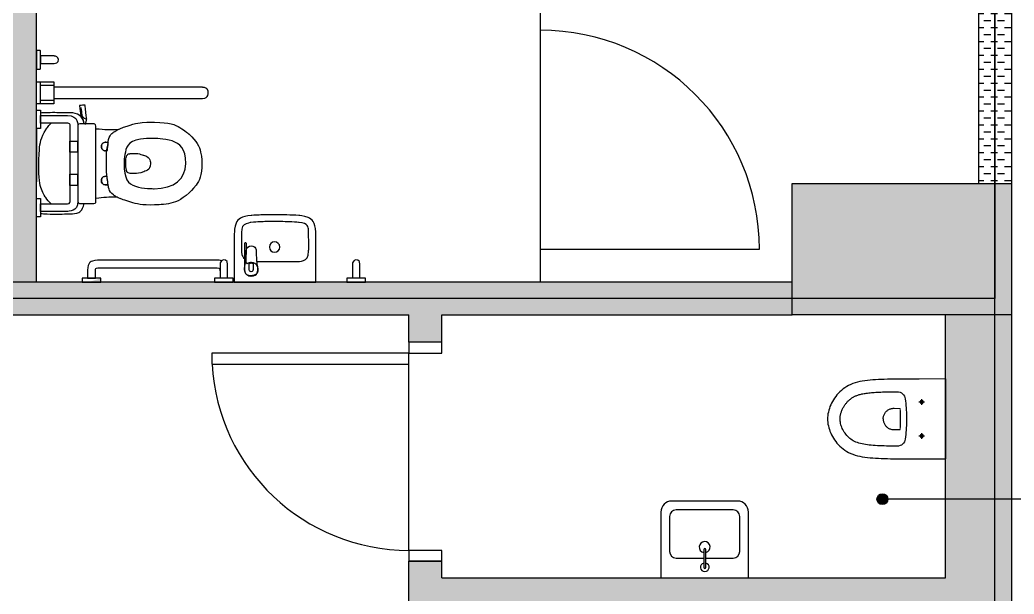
# Model space of a CAD drawing. Header units: centimetres. Extents: x 26200 to 113000, y -600 to 9300.
# Drawn here: x 52166.9 to 52620.7, y 2356.1 to 2618.3 of the extents above; entities that cross this region are included whole.
import ezdxf

# ---------------------------------------------------------------- set-up
doc = ezdxf.new("R2010")
doc.units = ezdxf.units.CM
for name, color, linetype in [('A-ANNO-IDEN', 8, 'Continuous'), ('A-AREA', 8, 'Continuous'), ('A-DOOR', 8, 'Continuous'), ('A-FLOR-FIXT', 8, 'Continuous'), ('A-FLOR-TPTN', 8, 'Continuous'), ('A-WALL', 8, 'Continuous'), ('A-WALL-HTCH', 8, 'Continuous'), ('S-CONC', 5, 'Continuous'), ('S-HTCH', 8, 'Continuous')]:
    doc.layers.add(name, color=color, linetype=linetype)
pattern_1 = [(0, (47244.2896, 54361.0323), (3.175, 3.175), [3.175, -3.175])]

# ---------------------------------------------------------------- blocks, each defined once
blk = doc.blocks.new('KLOZET')
at = {"linetype": 'Continuous'}
for p, q in [((-11.04, 49.6), (-10.31, 50.18)), ((-10.31, 50.18), (-9.56, 50.72)), ((-9.56, 50.72), (-8.8, 51.22)), ((-8.8, 51.22), (-8.02, 51.67)), ((-8.02, 51.67), (-7.24, 52.08)), ((-7.24, 52.08), (-6.44, 52.46)), ((-6.44, 52.46), (-5.63, 52.79)), ((-5.63, 52.79), (-4.81, 53.09)), ((-4.81, 53.09), (-3.99, 53.34)), ((-3.99, 53.34), (-3.16, 53.55)), ((-3.16, 53.55), (-2.34, 53.71)), ((-2.34, 53.71), (-1.51, 53.83)), ((-1.51, 53.83), (-0.69, 53.89)), ((-0.69, 53.89), (0, 53.91)), ((0, 53.91), (0.69, 53.89)), ((0.69, 53.89), (1.51, 53.83)), ((1.51, 53.83), (2.34, 53.71)), ((2.34, 53.71), (3.16, 53.55)), ((3.16, 53.55), (3.99, 53.34)), ((3.99, 53.34), (4.81, 53.09)), ((4.81, 53.09), (5.63, 52.79)), ((5.63, 52.79), (6.44, 52.46)), ((6.44, 52.46), (7.24, 52.08)), ((7.24, 52.08), (8.02, 51.67)), ((8.02, 51.67), (8.8, 51.22)), ((8.8, 51.22), (9.56, 50.72)), ((9.56, 50.72), (10.31, 50.18)), ((10.31, 50.18), (11.04, 49.6)), ((-14.81, 45.18), (-14.27, 46.03)), ((-14.27, 46.03), (-13.69, 46.84)), ((-13.69, 46.84), (-13.07, 47.6)), ((-13.07, 47.6), (-12.43, 48.31)), ((-12.43, 48.31), (-11.75, 48.97)), ((-11.75, 48.97), (-11.04, 49.6)), ((-6.99, 45.54), (-7.26, 45.33)), ((-6.71, 45.76), (-6.99, 45.54)), ((-6.42, 45.96), (-6.71, 45.76)), ((-6.13, 46.16), (-6.42, 45.96)), ((-5.82, 46.36), (-6.13, 46.16)), ((-5.51, 46.54), (-5.82, 46.36)), ((-5.2, 46.72), (-5.51, 46.54)), ((-4.89, 46.89), (-5.2, 46.72)), ((-4.57, 47.05), (-4.89, 46.89)), ((-4.25, 47.2), (-4.57, 47.05)), ((-3.93, 47.34), (-4.25, 47.2)), ((-3.6, 47.47), (-3.93, 47.34)), ((-3.28, 47.59), (-3.6, 47.47)), ((-2.97, 47.7), (-3.28, 47.59)), ((-2.65, 47.8), (-2.97, 47.7)), ((-2.35, 47.89), (-2.65, 47.8)), ((-2.06, 47.96), (-2.35, 47.89)), ((-1.77, 48.03), (-2.06, 47.96)), ((-1.5, 48.08), (-1.77, 48.03)), ((-1.23, 48.13), (-1.5, 48.08)), ((-0.97, 48.16), (-1.23, 48.13)), ((-0.71, 48.19), (-0.97, 48.16)), ((-0.47, 48.21), (-0.71, 48.19)), ((-0.23, 48.22), (-0.47, 48.21)), ((0, 48.22), (-0.23, 48.22)), ((0.5, 48.21), (0, 48.22)), ((1.01, 48.16), (0.5, 48.21)), ((1.53, 48.07), (1.01, 48.16)), ((2.07, 47.96), (1.53, 48.07)), ((2.62, 47.81), (2.07, 47.96)), ((3.18, 47.63), (2.62, 47.81)), ((3.74, 47.42), (3.18, 47.63)), ((4.31, 47.17), (3.74, 47.42)), ((4.87, 46.9), (4.31, 47.17)), ((5.42, 46.6), (4.87, 46.9)), ((5.96, 46.27), (5.42, 46.6)), ((6.49, 45.92), (5.96, 46.27)), ((7.01, 45.53), (6.49, 45.92)), ((7.51, 45.12), (7.01, 45.53)), ((11.04, 49.6), (11.75, 48.97)), ((11.75, 48.97), (12.43, 48.31)), ((12.43, 48.31), (13.07, 47.6)), ((13.07, 47.6), (13.69, 46.84)), ((13.69, 46.84), (14.27, 46.03)), ((14.27, 46.03), (14.81, 45.18)), ((-16.79, 40.28), (-16.49, 41.34)), ((-16.49, 41.34), (-16.14, 42.36)), ((-16.14, 42.36), (-15.75, 43.34)), ((-15.75, 43.34), (-15.3, 44.28)), ((-15.3, 44.28), (-14.81, 45.18)), ((-10.5, 41.11), (-10.63, 40.81)), ((-10.36, 41.4), (-10.5, 41.11)), ((-10.22, 41.69), (-10.36, 41.4)), ((-10.08, 41.96), (-10.22, 41.69)), ((-9.93, 42.23), (-10.08, 41.96)), ((-9.77, 42.49), (-9.93, 42.23)), ((-9.61, 42.75), (-9.77, 42.49)), ((-9.44, 43), (-9.61, 42.75)), ((-9.26, 43.24), (-9.44, 43)), ((-9.08, 43.48), (-9.26, 43.24)), ((-8.88, 43.72), (-9.08, 43.48)), ((-8.68, 43.96), (-8.88, 43.72)), ((-8.47, 44.19), (-8.68, 43.96)), ((-8.25, 44.43), (-8.47, 44.19)), ((-8.02, 44.66), (-8.25, 44.43)), ((-7.78, 44.88), (-8.02, 44.66)), ((-7.53, 45.11), (-7.78, 44.88)), ((-7.26, 45.33), (-7.53, 45.11)), ((7.99, 44.68), (7.51, 45.12)), ((8.44, 44.22), (7.99, 44.68)), ((8.87, 43.74), (8.44, 44.22)), ((9.27, 43.23), (8.87, 43.74)), ((9.64, 42.7), (9.27, 43.23)), ((9.98, 42.14), (9.64, 42.7)), ((10.29, 41.55), (9.98, 42.14)), ((10.57, 40.94), (10.29, 41.55)), ((10.82, 40.29), (10.57, 40.94)), ((14.81, 45.18), (15.3, 44.28)), ((15.3, 44.28), (15.75, 43.34)), ((15.75, 43.34), (16.14, 42.36)), ((16.14, 42.36), (16.49, 41.34)), ((16.49, 41.34), (16.79, 40.28)), ((-17.61, 35.73), (-17.46, 36.91)), ((-17.46, 36.91), (-17.27, 38.06)), ((-17.27, 38.06), (-17.05, 39.19)), ((-17.05, 39.19), (-16.79, 40.28)), ((-11.69, 36.75), (-11.77, 36.22)), ((-11.61, 37.25), (-11.69, 36.75)), ((-11.52, 37.73), (-11.61, 37.25)), ((-11.42, 38.19), (-11.52, 37.73)), ((-11.32, 38.62), (-11.42, 38.19)), ((-11.22, 39.04), (-11.32, 38.62)), ((-11.11, 39.43), (-11.22, 39.04)), ((-10.99, 39.8), (-11.11, 39.43)), ((-10.87, 40.16), (-10.99, 39.8)), ((-10.75, 40.49), (-10.87, 40.16)), ((-10.63, 40.81), (-10.75, 40.49)), ((11.05, 39.61), (10.82, 40.29)), ((11.25, 38.9), (11.05, 39.61)), ((11.43, 38.16), (11.25, 38.9)), ((11.58, 37.39), (11.43, 38.16)), ((11.72, 36.58), (11.58, 37.39)), ((11.84, 35.74), (11.72, 36.58)), ((16.79, 40.28), (17.05, 39.19)), ((17.05, 39.19), (17.27, 38.06)), ((17.27, 38.06), (17.46, 36.91)), ((17.46, 36.91), (17.61, 35.73)), ((-17.98, 30.7), (-17.91, 32)), ((-17.91, 32), (-17.83, 33.28)), ((-17.83, 33.28), (-17.73, 34.52)), ((-17.73, 34.52), (-17.61, 35.73)), ((-12.19, 31.86), (-12.23, 31.13)), ((-12.14, 32.56), (-12.19, 31.86)), ((-12.09, 33.24), (-12.14, 32.56)), ((-12.04, 33.89), (-12.09, 33.24)), ((-11.98, 34.51), (-12.04, 33.89)), ((-11.92, 35.1), (-11.98, 34.51)), ((-11.85, 35.68), (-11.92, 35.1)), ((-11.77, 36.22), (-11.85, 35.68)), ((11.94, 34.87), (11.84, 35.74)), ((12.03, 33.98), (11.94, 34.87)), ((12.11, 33.06), (12.03, 33.98)), ((12.17, 32.12), (12.11, 33.06)), ((12.23, 31.16), (12.17, 32.12)), ((17.61, 35.73), (17.73, 34.52)), ((17.73, 34.52), (17.83, 33.28)), ((17.83, 33.28), (17.91, 32)), ((17.91, 32), (17.98, 30.7)), ((-18.11, 26.6), (-18.08, 28)), ((-18.08, 28), (-18.03, 29.37)), ((-18.03, 29.37), (-17.98, 30.7)), ((-12.35, 27.92), (-12.37, 27.04)), ((-12.32, 28.77), (-12.35, 27.92)), ((-12.29, 29.59), (-12.32, 28.77)), ((-12.26, 30.38), (-12.29, 29.59)), ((-12.23, 31.13), (-12.26, 30.38)), ((-3.31, 27.23), (-3.54, 27)), ((-3.06, 27.44), (-3.31, 27.23)), ((-2.8, 27.64), (-3.06, 27.44)), ((-2.52, 27.82), (-2.8, 27.64)), ((-2.23, 27.98), (-2.52, 27.82)), ((-1.93, 28.12), (-2.23, 27.98)), ((-1.63, 28.24), (-1.93, 28.12)), ((-1.31, 28.35), (-1.63, 28.24)), ((-0.99, 28.42), (-1.31, 28.35)), ((-0.66, 28.48), (-0.99, 28.42)), ((-0.33, 28.51), (-0.66, 28.48)), ((0, 28.52), (-0.33, 28.51)), ((0, 28.52), (0.33, 28.51)), ((0.33, 28.51), (0.66, 28.48)), ((0.66, 28.48), (0.99, 28.42)), ((0.99, 28.42), (1.31, 28.34)), ((1.31, 28.34), (1.63, 28.24)), ((1.63, 28.24), (1.94, 28.12)), ((1.94, 28.12), (2.24, 27.98)), ((2.24, 27.98), (2.53, 27.82)), ((2.53, 27.82), (2.8, 27.64)), ((2.8, 27.64), (3.07, 27.44)), ((3.07, 27.44), (3.31, 27.22)), ((12.27, 30.19), (12.23, 31.16)), ((12.31, 29.17), (12.27, 30.19)), ((12.34, 28.11), (12.31, 29.17)), ((12.37, 27.02), (12.34, 28.11)), ((17.98, 30.7), (18.03, 29.37)), ((18.03, 29.37), (18.08, 28)), ((18.08, 28), (18.11, 26.6)), ((-18.17, 22.18), (-18.16, 23.7)), ((-18.16, 23.7), (-18.14, 25.17)), ((-18.14, 25.17), (-18.11, 26.6)), ((-12.43, 23.21), (-12.44, 22.17)), ((-12.42, 24.22), (-12.43, 23.21)), ((-12.4, 25.19), (-12.42, 24.22)), ((-12.39, 26.14), (-12.4, 25.19)), ((-12.37, 27.04), (-12.39, 26.14)), ((-4.86, 23.9), (-4.87, 23.51)), ((-4.87, 23.51), (-4.85, 20.77)), ((-4.83, 24.28), (-4.86, 23.9)), ((-4.77, 24.65), (-4.83, 24.28)), ((-4.68, 24.99), (-4.77, 24.65)), ((-4.57, 25.33), (-4.68, 24.99)), ((-4.44, 25.64), (-4.57, 25.33)), ((-4.3, 25.94), (-4.44, 25.64)), ((-4.13, 26.23), (-4.3, 25.94)), ((-3.95, 26.5), (-4.13, 26.23)), ((-3.75, 26.76), (-3.95, 26.5)), ((-3.54, 27), (-3.75, 26.76)), ((3.31, 27.22), (3.55, 26.99)), ((3.55, 26.99), (3.76, 26.75)), ((3.76, 26.75), (3.96, 26.49)), ((3.96, 26.49), (4.14, 26.21)), ((4.14, 26.21), (4.31, 25.92)), ((4.31, 25.92), (4.45, 25.62)), ((4.45, 25.62), (4.58, 25.3)), ((4.58, 25.3), (4.69, 24.97)), ((4.69, 24.97), (4.77, 24.62)), ((4.77, 24.62), (4.83, 24.26)), ((4.83, 24.26), (4.86, 23.88)), ((4.87, 23.49), (4.85, 20.77)), ((4.86, 23.88), (4.87, 23.49)), ((12.39, 25.87), (12.37, 27.02)), ((12.41, 24.68), (12.39, 25.87)), ((12.43, 23.45), (12.41, 24.68)), ((12.44, 22.17), (12.43, 23.45)), ((18.11, 26.6), (18.14, 25.17)), ((18.14, 25.17), (18.16, 23.7)), ((18.16, 23.7), (18.17, 22.18)), ((-18.21, 17.38), (-18.19, 20.63)), ((-18.19, 20.63), (-18.17, 22.18)), ((-9.17, 18.44), (-8.15, 18.32)), ((-8.15, 18.32), (-7.14, 18.22)), ((-7.14, 18.22), (-6.12, 18.13)), ((-3.85, 20.77), (-2.1, 20.76)), ((-2.1, 20.76), (-0.41, 20.76)), ((-0.41, 20.76), (1.67, 20.76)), ((1.67, 20.76), (3.41, 20.76)), ((3.41, 20.76), (3.85, 20.77)), ((6.12, 18.13), (7.14, 18.22)), ((7.14, 18.22), (8.15, 18.32)), ((8.15, 18.32), (9.17, 18.44)), ((18.17, 22.18), (18.19, 20.63)), ((18.19, 20.63), (18.21, 17.38)), ((-18.23, 12.14), (-18.21, 17.38)), ((-6.12, 18.13), (-5.1, 18.05)), ((-5.1, 18.05), (-4.08, 17.99)), ((-4.08, 17.99), (-3.06, 17.94)), ((-3.06, 17.94), (-2.04, 17.9)), ((-2.04, 17.9), (-1.02, 17.88)), ((-1.02, 17.88), (0, 17.88)), ((0, 17.88), (1.02, 17.88)), ((1.02, 17.88), (2.04, 17.9)), ((2.04, 17.9), (3.06, 17.94)), ((3.06, 17.94), (4.08, 17.99)), ((4.08, 17.99), (5.1, 18.05)), ((5.1, 18.05), (6.12, 18.13)), ((18.21, 17.38), (18.22, 13.94)), ((18.22, 13.94), (18.25, 0)), ((-18.25, 0), (-18.23, 12.14)), ((-18.25, 0), (18.25, 0))]:
    blk.add_line(p, q, dxfattribs=at)
at = {"lineweight": 0}
for p, q in [((-3.85, 20.77), (-4.85, 20.77)), ((3.85, 20.77), (4.85, 20.77))]:
    blk.add_line(p, q, dxfattribs=at)
at = {"ltscale": 3}
for p, q in [((-6.47, 10.9), (-9.03, 10.9)), ((-7.75, 12.18), (-7.75, 9.62)), ((9.03, 10.9), (6.47, 10.9)), ((7.75, 12.18), (7.75, 9.62))]:
    blk.add_line(p, q, dxfattribs=at)
at = {"linetype": 'Continuous'}
for centre in [(-7.75, 10.9), (7.75, 10.9)]:
    blk.add_circle(centre, 0.75, dxfattribs=at)
for centre, start, end in [((-8.71, 22.13), 179.5021, 262.9898), ((8.71, 22.13), 277.0095, 0.5028)]:
    blk.add_arc(centre, 3.72, start, end, dxfattribs=at)
blk = doc.blocks.new('KAPI_100')
at = {"layer": 'A-DOOR'}
blk.add_line((5, 15), (95, 15), dxfattribs=at)
blk.add_lwpolyline([(95, 15), (95, 105), (90, 105), (90, 15)], dxfattribs=at)
for points in [[(0, 0), (5, 0), (5, 15), (0, 15)], [(95, 0), (100, 0), (100, 15), (95, 15)]]:
    blk.add_lwpolyline(points, close=True, dxfattribs=at)
blk.add_arc((95, 15), 90, 93.1847, 180, dxfattribs=at)

msp = doc.modelspace()

# ---------------------------------------------------------------- hatches: boundary and pattern name
at = {"layer": 'A-ANNO-IDEN'}
h = msp.add_hatch(color=256, dxfattribs=at)
h.dxf.hatch_style = 1
edge = h.paths.add_edge_path()
edge.add_arc((52560.62, 2399.46), 2.5, 180, 540)
at = {"layer": 'A-WALL-HTCH'}
h = msp.add_hatch(dxfattribs=at)
h.set_pattern_fill('DASH', color=256)
h.set_pattern_definition(pattern_1)
h.paths.add_polyline_path([(52174.48, 3003.59), (52334.48, 3003.59), (52334.48, 3018.59), (52174.48, 3018.59), (52174.48, 3268.59), (52339.48, 3268.59), (52339.48, 3283.59), (51979.48, 3283.59), (51979.48, 3268.59), (52144.48, 3268.59), (52144.48, 3018.59), (51984.48, 3018.59), (51984.48, 3003.59), (52144.48, 3003.59), (52144.48, 2498.59), (52174.48, 2498.59)])
h = msp.add_hatch(dxfattribs=at)
h.set_pattern_fill('DASH', color=256)
h.set_pattern_definition(pattern_1)
h.paths.add_polyline_path([(52619.48, 2958.59), (52604.48, 2958.59), (52604.48, 2543.59), (52619.48, 2543.59)])
h = msp.add_hatch(dxfattribs=at)
h.set_pattern_fill('DASH', color=256)
h.set_pattern_definition(pattern_1)
edge = h.paths.add_edge_path()
edge.add_spline(control_points=[(52302.01, 2498.59), (52302.01, 2498.59), (52302.01, 2498.59), (52302.01, 2498.59)], knot_values=[0.399984, 0.399984, 0.399984, 0.399984, 0.4, 0.4, 0.4, 0.4], degree=3, periodic=0)
edge.add_spline(control_points=[(52302.01, 2498.59), (52302.01, 2498.59), (52302.01, 2498.59), (52283.39, 2498.59), (52283.39, 2498.59)], knot_values=[0.4, 0.4, 0.4, 0.4, 0.45, 0.5, 0.5, 0.5, 0.5], degree=3, periodic=0)
edge.add_spline(control_points=[(52283.39, 2498.59), (52283.39, 2498.59), (52283.39, 2498.59), (52264.76, 2498.59), (52264.76, 2498.59), (52264.76, 2498.59), (52264.76, 2498.59), (52264.76, 2498.59)], knot_values=[0.500001, 0.500001, 0.500001, 0.500001, 0.55, 0.6, 0.6, 0.6, 0.601286, 0.601286, 0.601286, 0.601286], degree=3, periodic=0)
edge.add_line((52267.06, 2498.59), (52203.83, 2498.59))
edge.add_spline(control_points=[(52195.42, 2498.59), (52195.42, 2498.58), (52195.42, 2498.57), (52195.42, 2498.57), (52195.42, 2498.57), (52203.83, 2498.57), (52203.83, 2498.57), (52203.83, 2498.57), (52203.83, 2498.57), (52203.83, 2500.32), (52203.83, 2500.32), (52203.83, 2500.32)], knot_values=[0.66667, 0.66667, 0.66667, 0.66667, 0.678686, 0.678686, 0.678686, 0.762019, 0.845353, 0.845353, 0.845353, 0.928686, 1.012016, 1.012016, 1.012016, 1.012016], degree=3, periodic=0)
edge.add_line((52198.16, 2498.57), (52121.28, 2498.57))
edge.add_spline(control_points=[(52123.54, 2498.59), (52123.54, 2498.58), (52123.54, 2498.57), (52123.54, 2498.57), (52123.54, 2498.57), (52115.12, 2498.57), (52115.12, 2498.57), (52115.12, 2498.57), (52115.12, 2498.57), (52115.12, 2500.32), (52115.12, 2500.32), (52115.12, 2500.32)], knot_values=[0.66667, 0.66667, 0.66667, 0.66667, 0.678686, 0.678686, 0.678686, 0.762019, 0.845353, 0.845353, 0.845353, 0.928686, 1.012016, 1.012016, 1.012016, 1.012016], degree=3, periodic=0)
edge.add_line((52115.12, 2498.57), (51759.48, 2498.59))
edge.add_line((51759.48, 2498.59), (51759.48, 2483.59))
edge.add_line((51759.48, 2483.59), (52344.48, 2483.59))
edge.add_line((52344.48, 2483.59), (52344.48, 2471.09))
edge.add_line((52344.48, 2471.09), (52359.48, 2471.09))
edge.add_line((52359.48, 2471.09), (52359.48, 2483.59))
edge.add_line((52359.48, 2483.59), (52519.48, 2483.59))
edge.add_line((52519.48, 2483.59), (52519.48, 2498.59))
edge.add_line((52519.48, 2498.59), (52302.01, 2498.59))
h = msp.add_hatch(dxfattribs=at)
h.set_pattern_fill('DASH', color=256)
h.set_pattern_definition([(0, (47244.2896, 54356.0323), (3.175, 3.175), [3.175, -3.175])])
h.paths.add_polyline_path([(52619.48, 2483.59), (52589.48, 2483.59), (52589.48, 2363.59), (52359.48, 2363.59), (52359.48, 2371.09), (52344.48, 2371.09), (52344.48, 2336.09), (52359.48, 2336.09), (52359.48, 2348.59), (52589.48, 2348.59), (52589.48, 2228.59), (52359.48, 2228.59), (52359.48, 2236.09), (52344.48, 2236.09), (52344.48, 2213.59), (52604.48, 2213.59), (52604.48, 2063.59), (52619.48, 2063.59), (52619.48, 2218.59)])
at = {"layer": 'S-HTCH'}
h = msp.add_hatch(dxfattribs=at)
h.set_pattern_fill('ANSI33', color=256)
h.set_pattern_definition([(45, (47244.2896, 5721.5606), (-4.490128, 4.490128), []), (45, (47248.78, 5721.5606), (-4.490128, 4.490128), [3.175, -1.5875])])
h.paths.add_polyline_path([(51759.48, 2938.59), (51699.48, 2938.59), (51699.48, 3038.59), (51759.48, 3038.59)])
h.paths.add_polyline_path([(50839.48, 2958.59), (50839.48, 3018.59), (50939.48, 3018.59), (50939.48, 2958.59)])
h.paths.add_polyline_path([(52519.48, 2958.59), (52519.48, 3018.59), (52619.48, 3018.59), (52619.48, 2958.59)])
h.paths.add_polyline_path([(51759.48, 1988.59), (51699.48, 1988.59), (51699.48, 2088.59), (51759.48, 2088.59)])
h.paths.add_polyline_path([(51759.48, 2463.59), (51699.48, 2463.59), (51699.48, 2563.59), (51759.48, 2563.59)])
h.paths.add_polyline_path([(51759.48, 3888.59), (51699.48, 3888.59), (51699.48, 3988.59), (51759.48, 3988.59)])
h.paths.add_polyline_path([(51759.48, 4363.59), (51699.48, 4363.59), (51699.48, 4463.59), (51759.48, 4463.59)])
h.paths.add_polyline_path([(51759.48, 4838.59), (51699.48, 4838.59), (51699.48, 4938.59), (51759.48, 4938.59)])
h.paths.add_polyline_path([(51759.48, 5788.59), (51699.48, 5788.59), (51699.48, 5888.59), (51759.48, 5888.59)])
h.paths.add_polyline_path([(51759.48, 6263.59), (51699.48, 6263.59), (51699.48, 6363.59), (51759.48, 6363.59)])
h.paths.add_polyline_path([(51759.48, 6738.59), (51699.48, 6738.59), (51699.48, 6838.59), (51759.48, 6838.59)])
h.paths.add_polyline_path([(50839.48, 1518.59), (50839.48, 1578.59), (50939.48, 1578.59), (50939.48, 1518.59)])
h.paths.add_polyline_path([(51679.48, 1518.59), (51679.48, 1578.59), (51779.48, 1578.59), (51779.48, 1518.59)])
h.paths.add_polyline_path([(52519.48, 1518.59), (52519.48, 1578.59), (52619.48, 1578.59), (52619.48, 1518.59)])
h.paths.add_polyline_path([(50839.48, 2008.59), (50839.48, 2068.59), (50939.48, 2068.59), (50939.48, 2008.59)])
h.paths.add_polyline_path([(52519.48, 2008.59), (52519.48, 2068.59), (52619.48, 2068.59), (52619.48, 2008.59)])
h.paths.add_polyline_path([(50839.48, 2483.59), (50839.48, 2543.59), (50939.48, 2543.59), (50939.48, 2483.59)])
h.paths.add_polyline_path([(52519.48, 2483.59), (52519.48, 2543.59), (52619.48, 2543.59), (52619.48, 2483.59)])
h.paths.add_polyline_path([(50839.48, 3433.59), (50839.48, 3493.59), (50939.48, 3493.59), (50939.48, 3433.59)])
h.paths.add_polyline_path([(51679.48, 3433.59), (51679.48, 3493.59), (51779.48, 3493.59), (51779.48, 3433.59)])
h.paths.add_polyline_path([(52519.48, 3433.59), (52519.48, 3493.59), (52619.48, 3493.59), (52619.48, 3433.59)])
h.paths.add_polyline_path([(50839.48, 3908.59), (50839.48, 3968.59), (50939.48, 3968.59), (50939.48, 3908.59)])
h.paths.add_polyline_path([(52519.48, 3908.59), (52519.48, 3968.59), (52619.48, 3968.59), (52619.48, 3908.59)])
h.paths.add_polyline_path([(50839.48, 4383.59), (50839.48, 4443.59), (50939.48, 4443.59), (50939.48, 4383.59)])
h.paths.add_polyline_path([(52519.48, 4383.59), (52519.48, 4443.59), (52619.48, 4443.59), (52619.48, 4383.59)])
h.paths.add_polyline_path([(50839.48, 4858.59), (50839.48, 4918.59), (50939.48, 4918.59), (50939.48, 4858.59)])
h.paths.add_polyline_path([(52519.48, 4858.59), (52519.48, 4918.59), (52619.48, 4918.59), (52619.48, 4858.59)])
h.paths.add_polyline_path([(50839.48, 5333.59), (50839.48, 5393.59), (50939.48, 5393.59), (50939.48, 5333.59)])
h.paths.add_polyline_path([(51679.48, 5333.59), (51679.48, 5393.59), (51779.48, 5393.59), (51779.48, 5333.59)])
h.paths.add_polyline_path([(52519.48, 5333.59), (52519.48, 5393.59), (52619.48, 5393.59), (52619.48, 5333.59)])
h.paths.add_polyline_path([(50839.48, 5808.59), (50839.48, 5868.59), (50939.48, 5868.59), (50939.48, 5808.59)])
h.paths.add_polyline_path([(52519.48, 5808.59), (52519.48, 5868.59), (52619.48, 5868.59), (52619.48, 5808.59)])
h.paths.add_polyline_path([(50839.48, 6283.59), (50839.48, 6343.59), (50939.48, 6343.59), (50939.48, 6283.59)])
h.paths.add_polyline_path([(52519.48, 6283.59), (52519.48, 6343.59), (52619.48, 6343.59), (52619.48, 6283.59)])
h.paths.add_polyline_path([(50839.48, 6758.59), (50839.48, 6818.59), (50939.48, 6818.59), (50939.48, 6758.59)])
h.paths.add_polyline_path([(52519.48, 6758.59), (52519.48, 6818.59), (52619.48, 6818.59), (52619.48, 6758.59)])
h.paths.add_polyline_path([(50839.48, 7248.59), (50839.48, 7308.59), (50939.48, 7308.59), (50939.48, 7248.59)])
h.paths.add_polyline_path([(51679.48, 7248.59), (51679.48, 7308.59), (51779.48, 7308.59), (51779.48, 7248.59)])
h.paths.add_polyline_path([(52519.48, 7248.59), (52519.48, 7308.59), (52619.48, 7308.59), (52619.48, 7248.59)])

# ---------------------------------------------------------------- linework, layer by layer
at = {"layer": 'A-ANNO-IDEN'}
msp.add_lwpolyline([(52711.88, 2399.46), (52563.12, 2399.46)], dxfattribs=at)
msp.add_circle((52560.62, 2399.46), 2.5, dxfattribs=at)
at = {"layer": 'A-AREA'}
for points in [[(52611.98, 1508.59), (52611.98, 3418.59), (70734.48, 3418.59), (70734.48, 2981.09), (63779.48, 2981.09), (63779.23, 1508.59), (63516.98, 1508.59), (63516.98, 2981.09), (58079.48, 2981.09), (58079.48, 1508.59), (56279.48, 1508.59), (56279.48, 2981.09), (52979.48, 2981.09), (52979.48, 1508.59)], [(52611.98, 2491.09), (52159.48, 2491.09), (52159.48, 3276.09), (52611.98, 3276.09)], [(50829.48, 1508.59), (52611.98, 1508.59), (52611.98, 2491.09), (50829.48, 2491.09)]]:
    msp.add_lwpolyline(points, close=True, dxfattribs=at)
at = {"layer": 'A-FLOR-FIXT'}
for p, q in [((52463.48, 2391.59), (52463.48, 2375.59)), ((52492.48, 2394.59), (52466.48, 2394.59)), ((52495.48, 2375.59), (52495.48, 2391.59)), ((52466.48, 2372.59), (52479.04, 2372.59)), ((52480.04, 2372.59), (52492.48, 2372.59))]:
    msp.add_line(p, q, dxfattribs=at)
for points in [[(52174.55, 2590.04), (52182.42, 2590.04), (52182.42, 2579.97), (52174.55, 2579.97), (52174.55, 2590.04)], [(52176.4, 2590.04), (52182.42, 2590.04), (52182.42, 2579.97), (52176.4, 2579.97), (52176.4, 2590.04)], [(52176.4, 2588.51), (52182.42, 2588.51), (52182.42, 2581.51), (52176.4, 2581.51), (52176.4, 2588.51)], [(52189.74, 2562.96), (52193.29, 2562.96), (52193.29, 2557.87), (52189.74, 2557.87), (52189.74, 2562.96)], [(52189.74, 2547.83), (52193.29, 2547.83), (52193.29, 2542.74), (52189.74, 2542.74), (52189.74, 2547.83)]]:
    msp.add_lwpolyline(points, close=True, dxfattribs=at)
for points in [[(52499.48, 2363.59), (52499.48, 2393.59, 0.414214), (52494.48, 2398.59), (52464.48, 2398.59, 0.414214), (52459.48, 2393.59), (52459.48, 2363.59)], [(52480.04, 2368.37), (52480.04, 2376.37, 1), (52479.04, 2376.37), (52479.04, 2368.37, 1)]]:
    msp.add_lwpolyline(points, format="xyb", close=True, dxfattribs=at)
for centre, radius, start, end in [((52466.48, 2391.59), 3, 90, 180), ((52492.48, 2391.59), 3, 0, 90), ((52479.48, 2377.59), 2.5, 283.0141, 259.9324), ((52466.48, 2375.59), 3, 180, 270), ((52492.48, 2375.59), 3, 270, 0), ((52479.54, 2368.37), 2, 104.4775, 75.5225)]:
    msp.add_arc(centre, radius, start, end, dxfattribs=at)
at = {"layer": 'A-FLOR-FIXT', "extrusion": (0, 0, -1)}
msp.add_ellipse((52283.18, 2514.61), major_axis=(0, -2.38), ratio=1, dxfattribs=at)
at = {"layer": 'A-FLOR-FIXT'}
for points, knots in [([(52174.44, 2604.38), (52174.44, 2604.38), (52176.16, 2604.31), (52176.16, 2604.31), (52176.16, 2604.31), (52176.22, 2604.31), (52176.29, 2604.25), (52176.29, 2604.19), (52176.29, 2604.19), (52176.29, 2604.19), (52176.29, 2596.02), (52176.29, 2596.02), (52176.29, 2596.02), (52176.29, 2595.96), (52176.22, 2595.89), (52176.16, 2595.89), (52176.16, 2595.89), (52176.16, 2595.89), (52174.44, 2595.89), (52174.44, 2595.89), (52174.44, 2595.89), (52174.44, 2595.89), (52174.44, 2604.38), (52174.44, 2604.38)], [0, 0, 0, 0, 0.166667, 0.166667, 0.166667, 0.25, 0.333333, 0.333333, 0.333333, 0.416667, 0.5, 0.5, 0.5, 0.583333, 0.666667, 0.666667, 0.666667, 0.75, 0.833333, 0.833333, 0.833333, 0.916667, 1, 1, 1, 1]), ([(52176.31, 2601.85), (52176.31, 2601.85), (52182.53, 2601.85), (52182.53, 2601.85), (52182.53, 2601.85), (52184.82, 2601.85), (52184.82, 2598.38), (52182.53, 2598.38), (52182.53, 2598.38), (52182.53, 2598.38), (52176.31, 2598.38), (52176.31, 2598.38), (52176.31, 2598.38), (52176.31, 2598.38), (52176.31, 2601.85), (52176.31, 2601.85)], [0, 0, 0, 0, 0.25, 0.25, 0.25, 0.375, 0.5, 0.5, 0.5, 0.625, 0.75, 0.75, 0.75, 0.875, 1, 1, 1, 1]), ([(52250.32, 2582.49), (52250.32, 2582.49), (52182.4, 2582.49), (52182.4, 2582.49), (52182.4, 2582.49), (52182.4, 2582.49), (52182.4, 2587.54), (52182.4, 2587.54), (52182.4, 2587.54), (52182.4, 2587.54), (52216.46, 2587.54), (52216.46, 2587.54), (52216.46, 2587.54), (52216.46, 2587.54), (52250.32, 2587.54), (52250.32, 2587.54), (52250.32, 2587.54), (52251.92, 2587.54), (52252.91, 2586.28), (52252.91, 2585.02), (52252.91, 2585.02), (52252.91, 2583.75), (52251.92, 2582.49), (52250.32, 2582.49)], [0, 0, 0, 0, 0.166667, 0.166667, 0.166667, 0.25, 0.333333, 0.333333, 0.333333, 0.416667, 0.5, 0.5, 0.5, 0.583333, 0.666667, 0.666667, 0.666667, 0.75, 0.833333, 0.833333, 0.833333, 0.916667, 1, 1, 1, 1]), ([(52196.93, 2570.54), (52196.93, 2570.54), (52197.35, 2572.53), (52197.35, 2572.53), (52197.35, 2572.53), (52197.35, 2572.53), (52197.42, 2573.11), (52197.42, 2573.11), (52197.42, 2573.11), (52197.42, 2573.11), (52196.62, 2579.47), (52196.62, 2579.47), (52196.62, 2579.47), (52196.62, 2579.47), (52194.18, 2579.22), (52194.18, 2579.22), (52194.18, 2579.22), (52194.18, 2579.22), (52194.81, 2574.08), (52194.81, 2574.08), (52194.81, 2574.08), (52195.53, 2573.39), (52195.93, 2572.3), (52196.19, 2571.04)], [0, 0, 0, 0, 0.166667, 0.166667, 0.166667, 0.25, 0.333333, 0.333333, 0.333333, 0.416667, 0.5, 0.5, 0.5, 0.583333, 0.666667, 0.666667, 0.666667, 0.75, 0.833333, 0.833333, 0.833333, 0.916667, 1, 1, 1, 1]), ([(52197.2, 2573.02), (52196.14, 2573.31), (52195.51, 2573.95), (52195.37, 2574.94), (52195.37, 2574.94), (52195.37, 2574.94), (52194.89, 2578.35), (52194.89, 2578.35)], [0, 0, 0, 0, 0.5, 0.5, 0.5, 0.75, 1, 1, 1, 1]), ([(52174.44, 2577.17), (52174.44, 2577.17), (52174.44, 2568.71), (52174.44, 2568.71), (52174.44, 2568.71), (52174.44, 2568.71), (52176.18, 2568.74), (52176.18, 2568.74), (52176.18, 2568.74), (52176.27, 2568.74), (52176.32, 2568.77), (52176.33, 2568.88), (52176.33, 2568.88), (52176.33, 2568.88), (52176.36, 2571.17), (52176.36, 2571.17), (52176.36, 2571.17), (52176.36, 2571.17), (52176.36, 2574.71), (52176.36, 2574.71), (52176.36, 2574.71), (52176.36, 2574.71), (52176.33, 2576.99), (52176.33, 2576.99), (52176.33, 2576.99), (52176.32, 2577.09), (52176.25, 2577.14), (52176.17, 2577.14), (52176.17, 2577.14), (52176.17, 2577.14), (52174.44, 2577.17), (52174.44, 2577.17)], [0, 0, 0, 0, 0.125, 0.125, 0.125, 0.1875, 0.25, 0.25, 0.25, 0.3125, 0.375, 0.375, 0.375, 0.4375, 0.5, 0.5, 0.5, 0.5625, 0.625, 0.625, 0.625, 0.6875, 0.75, 0.75, 0.75, 0.8125, 0.875, 0.875, 0.875, 0.9375, 1, 1, 1, 1]), ([(52196.3, 2570.85), (52195.59, 2574.51), (52193.17, 2575.94), (52189.91, 2575.88), (52189.91, 2575.88), (52186.02, 2575.88), (52182.12, 2576.03), (52178.23, 2575.89), (52178.23, 2575.89), (52177.46, 2575.88), (52176.74, 2575.84), (52176.14, 2575.67)], [0, 0, 0, 0, 0.333333, 0.333333, 0.333333, 0.5, 0.666667, 0.666667, 0.666667, 0.833333, 1, 1, 1, 1]), ([(52189.92, 2542.66), (52189.92, 2542.66), (52189.92, 2535.62), (52189.92, 2535.62), (52189.92, 2535.62), (52189.92, 2534.89), (52189.35, 2534.37), (52188.67, 2534.37), (52188.67, 2534.37), (52188.67, 2534.37), (52176.35, 2534.37), (52176.35, 2534.37), (52176.35, 2534.37), (52176.35, 2534.37), (52176.35, 2530.87), (52176.35, 2530.87), (52176.35, 2530.87), (52176.35, 2530.87), (52188.63, 2530.87), (52188.63, 2530.87), (52188.63, 2530.87), (52191.32, 2530.87), (52193.43, 2532.89), (52193.43, 2535.57), (52193.43, 2535.57), (52193.43, 2535.57), (52193.43, 2542.66), (52193.43, 2542.66), (52193.43, 2542.66), (52193.43, 2542.66), (52193.43, 2569.92), (52193.43, 2569.92), (52193.43, 2569.92), (52193.43, 2572.6), (52191.32, 2574.63), (52188.63, 2574.63), (52188.63, 2574.63), (52188.63, 2574.63), (52176.35, 2574.63), (52176.35, 2574.63), (52176.35, 2574.63), (52176.35, 2574.63), (52176.35, 2571.12), (52176.35, 2571.12), (52176.35, 2571.12), (52176.35, 2571.12), (52188.67, 2571.12), (52188.67, 2571.12), (52188.67, 2571.12), (52189.35, 2571.12), (52189.92, 2570.61), (52189.92, 2569.87), (52189.92, 2569.87), (52189.92, 2569.87), (52189.92, 2542.66), (52189.92, 2542.66)], [0, 0, 0, 0, 0.071429, 0.071429, 0.071429, 0.107143, 0.142857, 0.142857, 0.142857, 0.178571, 0.214286, 0.214286, 0.214286, 0.25, 0.285714, 0.285714, 0.285714, 0.321429, 0.357143, 0.357143, 0.357143, 0.392857, 0.428571, 0.428571, 0.428571, 0.464286, 0.5, 0.5, 0.5, 0.535714, 0.571429, 0.571429, 0.571429, 0.607143, 0.642857, 0.642857, 0.642857, 0.678571, 0.714286, 0.714286, 0.714286, 0.75, 0.785714, 0.785714, 0.785714, 0.821429, 0.857143, 0.857143, 0.857143, 0.892857, 0.928571, 0.928571, 0.928571, 0.964286, 1, 1, 1, 1]), ([(52174.49, 2568.93), (52174.49, 2568.93), (52174.49, 2552.83), (52174.49, 2552.83), (52174.49, 2552.83), (52174.49, 2552.83), (52174.38, 2536.94), (52174.38, 2536.94)], [0, 0, 0, 0, 0.5, 0.5, 0.5, 0.75, 1, 1, 1, 1]), ([(52181.08, 2534.5), (52180.18, 2535.28), (52179.39, 2536.17), (52178.71, 2537.16), (52178.71, 2537.16), (52176.39, 2540.5), (52175.56, 2545.68), (52175.56, 2552.63), (52175.56, 2552.63), (52175.56, 2559.59), (52176.56, 2564.66), (52178.71, 2568.11), (52178.71, 2568.11), (52179.43, 2569.27), (52180.27, 2570.27), (52181.23, 2571.1)], [0, 0, 0, 0, 0.25, 0.25, 0.25, 0.375, 0.5, 0.5, 0.5, 0.625, 0.75, 0.75, 0.75, 0.875, 1, 1, 1, 1]), ([(52200.66, 2534.51), (52200.66, 2534.51), (52194.34, 2534.51), (52194.34, 2534.51), (52194.34, 2534.51), (52193.8, 2534.51), (52193.36, 2534.95), (52193.36, 2535.49), (52193.36, 2535.49), (52193.36, 2535.49), (52193.36, 2569.87), (52193.36, 2569.87), (52193.36, 2569.87), (52193.36, 2570.41), (52193.8, 2570.85), (52194.34, 2570.85), (52194.34, 2570.85), (52194.34, 2570.85), (52200.66, 2570.85), (52200.66, 2570.85), (52200.66, 2570.85), (52201.2, 2570.85), (52201.64, 2570.41), (52201.64, 2569.87), (52201.64, 2569.87), (52201.64, 2569.87), (52201.64, 2535.49), (52201.64, 2535.49), (52201.64, 2535.49), (52201.64, 2534.95), (52201.2, 2534.51), (52200.66, 2534.51)], [0, 0, 0, 0, 0.125, 0.125, 0.125, 0.1875, 0.25, 0.25, 0.25, 0.3125, 0.375, 0.375, 0.375, 0.4375, 0.5, 0.5, 0.5, 0.5625, 0.625, 0.625, 0.625, 0.6875, 0.75, 0.75, 0.75, 0.8125, 0.875, 0.875, 0.875, 0.9375, 1, 1, 1, 1]), ([(52206.4, 2552.72), (52206.4, 2546.54), (52207.02, 2545.35), (52207.24, 2542.82), (52207.24, 2542.82), (52207.38, 2541.19), (52208.48, 2539.18), (52209.64, 2538.39), (52209.64, 2538.39), (52210.54, 2537.78), (52211.51, 2537.26), (52212.53, 2536.84), (52212.53, 2536.84), (52217.46, 2534.81), (52222.65, 2533.68), (52228.39, 2533.81), (52228.39, 2533.81), (52235.23, 2533.96), (52240.23, 2535.86), (52244.17, 2539.34), (52244.17, 2539.34), (52247.62, 2542.39), (52250.04, 2547.4), (52250.04, 2552.72), (52250.04, 2552.72), (52250.04, 2558.04), (52247.62, 2563.04), (52244.17, 2566.09), (52244.17, 2566.09), (52240.23, 2569.57), (52235.23, 2571.47), (52228.39, 2571.63), (52228.39, 2571.63), (52222.65, 2571.75), (52217.46, 2570.62), (52212.53, 2568.59), (52212.53, 2568.59), (52211.51, 2568.17), (52210.54, 2567.65), (52209.64, 2567.04), (52209.64, 2567.04), (52208.48, 2566.25), (52207.38, 2564.25), (52207.24, 2562.61), (52207.24, 2562.61), (52207.02, 2560.08), (52206.4, 2558.9), (52206.4, 2552.72)], [0, 0, 0, 0, 0.083333, 0.083333, 0.083333, 0.125, 0.166667, 0.166667, 0.166667, 0.208333, 0.25, 0.25, 0.25, 0.291667, 0.333333, 0.333333, 0.333333, 0.375, 0.416667, 0.416667, 0.416667, 0.458333, 0.5, 0.5, 0.5, 0.541667, 0.583333, 0.583333, 0.583333, 0.625, 0.666667, 0.666667, 0.666667, 0.708333, 0.75, 0.75, 0.75, 0.791667, 0.833333, 0.833333, 0.833333, 0.875, 0.916667, 0.916667, 0.916667, 0.958333, 1, 1, 1, 1]), ([(52206.4, 2552.72), (52206.4, 2546.54), (52207.02, 2545.35), (52207.24, 2542.82), (52207.24, 2542.82), (52207.38, 2541.19), (52208.48, 2539.18), (52209.64, 2538.39), (52209.64, 2538.39), (52210.54, 2537.78), (52211.51, 2537.26), (52212.53, 2536.84), (52212.53, 2536.84), (52217.46, 2534.81), (52222.65, 2533.68), (52228.39, 2533.81), (52228.39, 2533.81), (52235.23, 2533.96), (52240.23, 2535.86), (52244.17, 2539.34), (52244.17, 2539.34), (52247.62, 2542.39), (52250.04, 2547.4), (52250.04, 2552.72), (52250.04, 2552.72), (52250.04, 2558.04), (52247.62, 2563.04), (52244.17, 2566.09), (52244.17, 2566.09), (52240.23, 2569.57), (52235.23, 2571.47), (52228.39, 2571.63), (52228.39, 2571.63), (52222.65, 2571.75), (52217.46, 2570.62), (52212.53, 2568.59), (52212.53, 2568.59), (52211.51, 2568.17), (52210.54, 2567.65), (52209.64, 2567.04), (52209.64, 2567.04), (52208.48, 2566.25), (52207.38, 2564.25), (52207.24, 2562.61), (52207.24, 2562.61), (52207.02, 2560.08), (52206.4, 2558.9), (52206.4, 2552.72)], [0, 0, 0, 0, 0.083333, 0.083333, 0.083333, 0.125, 0.166667, 0.166667, 0.166667, 0.208333, 0.25, 0.25, 0.25, 0.291667, 0.333333, 0.333333, 0.333333, 0.375, 0.416667, 0.416667, 0.416667, 0.458333, 0.5, 0.5, 0.5, 0.541667, 0.583333, 0.583333, 0.583333, 0.625, 0.666667, 0.666667, 0.666667, 0.708333, 0.75, 0.75, 0.75, 0.791667, 0.833333, 0.833333, 0.833333, 0.875, 0.916667, 0.916667, 0.916667, 0.958333, 1, 1, 1, 1]), ([(52242.61, 2552.72), (52242.61, 2545.73), (52237.45, 2541.31), (52228.19, 2541.25), (52228.19, 2541.25), (52218.01, 2541.19), (52214.48, 2545.73), (52214.48, 2552.72), (52214.48, 2552.72), (52214.48, 2559.7), (52218.01, 2564.24), (52228.19, 2564.18), (52228.19, 2564.18), (52237.45, 2564.12), (52242.61, 2559.7), (52242.61, 2552.72)], [0, 0, 0, 0, 0.25, 0.25, 0.25, 0.375, 0.5, 0.5, 0.5, 0.625, 0.75, 0.75, 0.75, 0.875, 1, 1, 1, 1]), ([(52242.61, 2552.72), (52242.61, 2545.73), (52237.45, 2541.31), (52228.19, 2541.25), (52228.19, 2541.25), (52218.01, 2541.19), (52214.48, 2545.73), (52214.48, 2552.72), (52214.48, 2552.72), (52214.48, 2559.7), (52218.01, 2564.24), (52228.19, 2564.18), (52228.19, 2564.18), (52237.45, 2564.12), (52242.61, 2559.7), (52242.61, 2552.72)], [0, 0, 0, 0, 0.25, 0.25, 0.25, 0.375, 0.5, 0.5, 0.5, 0.625, 0.75, 0.75, 0.75, 0.875, 1, 1, 1, 1]), ([(52207.17, 2562.25), (52206.88, 2562.39), (52206.55, 2562.47), (52206.22, 2562.47), (52206.22, 2562.47), (52205.08, 2562.47), (52204.15, 2561.58), (52204.15, 2560.48), (52204.15, 2560.48), (52204.15, 2559.38), (52205.08, 2558.48), (52206.22, 2558.48), (52206.22, 2558.48), (52206.38, 2558.48), (52206.54, 2558.5), (52206.69, 2558.53), (52206.69, 2558.53), (52206.69, 2558.53), (52207.17, 2562.25), (52207.17, 2562.25)], [0, 0, 0, 0, 0.2, 0.2, 0.2, 0.3, 0.4, 0.4, 0.4, 0.5, 0.6, 0.6, 0.6, 0.7, 0.8, 0.8, 0.8, 0.9, 1, 1, 1, 1]), ([(52207.17, 2562.25), (52206.88, 2562.39), (52206.55, 2562.47), (52206.22, 2562.47), (52206.22, 2562.47), (52205.08, 2562.47), (52204.15, 2561.58), (52204.15, 2560.48), (52204.15, 2560.48), (52204.15, 2559.38), (52205.08, 2558.48), (52206.22, 2558.48), (52206.22, 2558.48), (52206.38, 2558.48), (52206.54, 2558.5), (52206.69, 2558.53)], [0, 0, 0, 0, 0.25, 0.25, 0.25, 0.375, 0.5, 0.5, 0.5, 0.625, 0.75, 0.75, 0.75, 0.875, 1, 1, 1, 1]), ([(52215.23, 2552.75), (52215.23, 2551.72), (52215.33, 2550.68), (52215.55, 2549.68), (52215.55, 2549.68), (52215.75, 2548.75), (52216.54, 2548.31), (52217.34, 2548.24), (52217.34, 2548.24), (52219.45, 2548.04), (52221.49, 2548.32), (52223.4, 2548.95), (52223.4, 2548.95), (52225.46, 2549.63), (52226.52, 2550.92), (52226.52, 2552.75), (52226.52, 2552.75), (52226.52, 2554.59), (52225.46, 2555.88), (52223.4, 2556.56), (52223.4, 2556.56), (52221.49, 2557.19), (52219.45, 2557.47), (52217.34, 2557.27), (52217.34, 2557.27), (52216.54, 2557.2), (52215.75, 2556.76), (52215.55, 2555.83), (52215.55, 2555.83), (52215.33, 2554.83), (52215.23, 2553.79), (52215.23, 2552.75)], [0, 0, 0, 0, 0.125, 0.125, 0.125, 0.1875, 0.25, 0.25, 0.25, 0.3125, 0.375, 0.375, 0.375, 0.4375, 0.5, 0.5, 0.5, 0.5625, 0.625, 0.625, 0.625, 0.6875, 0.75, 0.75, 0.75, 0.8125, 0.875, 0.875, 0.875, 0.9375, 1, 1, 1, 1]), ([(52207.17, 2543.18), (52206.88, 2543.04), (52206.55, 2542.96), (52206.22, 2542.96), (52206.22, 2542.96), (52205.08, 2542.96), (52204.15, 2543.86), (52204.15, 2544.96), (52204.15, 2544.96), (52204.15, 2546.06), (52205.08, 2546.95), (52206.22, 2546.95), (52206.22, 2546.95), (52206.38, 2546.95), (52206.54, 2546.93), (52206.69, 2546.9), (52206.69, 2546.9), (52206.69, 2546.9), (52207.17, 2543.18), (52207.17, 2543.18)], [0, 0, 0, 0, 0.2, 0.2, 0.2, 0.3, 0.4, 0.4, 0.4, 0.5, 0.6, 0.6, 0.6, 0.7, 0.8, 0.8, 0.8, 0.9, 1, 1, 1, 1]), ([(52207.17, 2543.18), (52206.88, 2543.04), (52206.55, 2542.96), (52206.22, 2542.96), (52206.22, 2542.96), (52205.08, 2542.96), (52204.15, 2543.86), (52204.15, 2544.96), (52204.15, 2544.96), (52204.15, 2546.06), (52205.08, 2546.95), (52206.22, 2546.95), (52206.22, 2546.95), (52206.38, 2546.95), (52206.54, 2546.93), (52206.69, 2546.9)], [0, 0, 0, 0, 0.25, 0.25, 0.25, 0.375, 0.5, 0.5, 0.5, 0.625, 0.75, 0.75, 0.75, 0.875, 1, 1, 1, 1]), ([(52174.44, 2536.84), (52174.44, 2536.84), (52174.44, 2528.38), (52174.44, 2528.38), (52174.44, 2528.38), (52174.44, 2528.38), (52176.18, 2528.41), (52176.18, 2528.41), (52176.18, 2528.41), (52176.27, 2528.41), (52176.32, 2528.44), (52176.33, 2528.55), (52176.33, 2528.55), (52176.33, 2528.55), (52176.36, 2530.84), (52176.36, 2530.84), (52176.36, 2530.84), (52176.36, 2530.84), (52176.36, 2534.38), (52176.36, 2534.38), (52176.36, 2534.38), (52176.36, 2534.38), (52176.33, 2536.66), (52176.33, 2536.66), (52176.33, 2536.66), (52176.32, 2536.75), (52176.25, 2536.8), (52176.17, 2536.81), (52176.17, 2536.81), (52176.17, 2536.81), (52174.44, 2536.84), (52174.44, 2536.84)], [0, 0, 0, 0, 0.125, 0.125, 0.125, 0.1875, 0.25, 0.25, 0.25, 0.3125, 0.375, 0.375, 0.375, 0.4375, 0.5, 0.5, 0.5, 0.5625, 0.625, 0.625, 0.625, 0.6875, 0.75, 0.75, 0.75, 0.8125, 0.875, 0.875, 0.875, 0.9375, 1, 1, 1, 1]), ([(52176.11, 2530.06), (52176.72, 2529.85), (52177.46, 2529.79), (52178.23, 2529.77), (52178.23, 2529.77), (52182.12, 2529.49), (52186.02, 2529.65), (52189.91, 2529.78), (52189.91, 2529.78), (52193.06, 2529.72), (52195.43, 2531.06), (52196.22, 2534.45)], [0, 0, 0, 0, 0.333333, 0.333333, 0.333333, 0.5, 0.666667, 0.666667, 0.666667, 0.833333, 1, 1, 1, 1]), ([(52283.39, 2529.27), (52286.96, 2529.27), (52290.61, 2529.3), (52294.24, 2529), (52294.24, 2529), (52298.92, 2528.61), (52301.77, 2526.13), (52301.97, 2521.44), (52301.97, 2521.44), (52302.01, 2520.5), (52302.01, 2519.55), (52302.01, 2518.61), (52302.01, 2518.61), (52302.02, 2511.93), (52302.01, 2505.26), (52302.01, 2498.59), (52302.01, 2498.59), (52302.01, 2498.59), (52283.39, 2498.59), (52283.39, 2498.59), (52283.39, 2498.59), (52283.39, 2498.59), (52264.76, 2498.59), (52264.76, 2498.59), (52264.76, 2498.59), (52264.76, 2505.26), (52264.75, 2511.93), (52264.76, 2518.61), (52264.76, 2518.61), (52264.76, 2519.55), (52264.77, 2520.5), (52264.81, 2521.44), (52264.81, 2521.44), (52265, 2526.13), (52267.86, 2528.61), (52272.54, 2529), (52272.54, 2529), (52276.16, 2529.3), (52279.81, 2529.27), (52283.39, 2529.27)], [0, 0, 0, 0, 0.1, 0.1, 0.1, 0.15, 0.2, 0.2, 0.2, 0.25, 0.3, 0.3, 0.3, 0.35, 0.4, 0.4, 0.4, 0.45, 0.5, 0.5, 0.5, 0.55, 0.6, 0.6, 0.6, 0.65, 0.7, 0.7, 0.7, 0.75, 0.8, 0.8, 0.8, 0.85, 0.9, 0.9, 0.9, 0.95, 1, 1, 1, 1]), ([(52275.14, 2507.99), (52275.14, 2507.99), (52283.39, 2507.99), (52283.39, 2507.99), (52283.39, 2507.99), (52283.39, 2507.99), (52293.74, 2507.99), (52293.74, 2507.99), (52293.74, 2507.99), (52296.59, 2507.99), (52298.69, 2509.81), (52298.73, 2512.76), (52298.73, 2512.76), (52298.76, 2514.92), (52298.75, 2517.08), (52298.73, 2519.24), (52298.73, 2519.24), (52298.71, 2522.34), (52298.52, 2525.34), (52294.37, 2525.8), (52294.37, 2525.8), (52291.19, 2526.16), (52287.23, 2526.21), (52283.39, 2526.21), (52283.39, 2526.21), (52279.54, 2526.21), (52275.58, 2526.16), (52272.4, 2525.8), (52272.4, 2525.8), (52268.25, 2525.34), (52268.07, 2522.34), (52268.04, 2519.24), (52268.04, 2519.24), (52268.03, 2517.08), (52268.01, 2514.92), (52268.04, 2512.76), (52268.04, 2512.76), (52268.07, 2511.17), (52268.69, 2509.91), (52269.7, 2509.08)], [0, 0, 0, 0, 0.1, 0.1, 0.1, 0.15, 0.2, 0.2, 0.2, 0.25, 0.3, 0.3, 0.3, 0.35, 0.4, 0.4, 0.4, 0.45, 0.5, 0.5, 0.5, 0.55, 0.6, 0.6, 0.6, 0.65, 0.7, 0.7, 0.7, 0.75, 0.8, 0.8, 0.8, 0.85, 0.9, 0.9, 0.9, 0.95, 1, 1, 1, 1]), ([(52272.5, 2515.12), (52271.48, 2515.12), (52270.16, 2514.2), (52270.23, 2512.87), (52270.23, 2512.87), (52270.23, 2512.87), (52270.14, 2509.9), (52270.14, 2509.9), (52270.14, 2509.9), (52269.91, 2507.43), (52269.84, 2506.47), (52269.43, 2504.8), (52269.43, 2504.8), (52269.49, 2502.74), (52270.71, 2501.5), (52272.5, 2501.52), (52272.5, 2501.52), (52274.33, 2501.54), (52275.69, 2502.88), (52275.54, 2504.8), (52275.54, 2504.8), (52275.12, 2506.46), (52275.1, 2507.43), (52274.86, 2509.9), (52274.86, 2509.9), (52274.86, 2509.9), (52274.77, 2512.87), (52274.77, 2512.87), (52274.77, 2512.87), (52274.85, 2514.2), (52273.53, 2515.12), (52272.5, 2515.12)], [0, 0, 0, 0, 0.125, 0.125, 0.125, 0.1875, 0.25, 0.25, 0.25, 0.3125, 0.375, 0.375, 0.375, 0.4375, 0.5, 0.5, 0.5, 0.5625, 0.625, 0.625, 0.625, 0.6875, 0.75, 0.75, 0.75, 0.8125, 0.875, 0.875, 0.875, 0.9375, 1, 1, 1, 1]), ([(52271.82, 2507.41), (52272.05, 2507.47), (52272.29, 2507.49), (52272.53, 2507.49), (52272.53, 2507.49), (52274.21, 2507.49), (52275.58, 2506.1), (52275.58, 2504.41), (52275.58, 2504.41), (52275.58, 2502.73), (52274.21, 2501.36), (52272.53, 2501.36), (52272.53, 2501.36), (52270.84, 2501.36), (52269.48, 2502.73), (52269.48, 2504.41), (52269.48, 2504.41), (52269.48, 2504.44), (52269.48, 2504.46), (52269.48, 2504.48), (52269.48, 2504.48), (52269.48, 2504.48), (52269.48, 2516.22), (52269.48, 2516.22), (52269.48, 2516.22), (52269.48, 2516.66), (52270.3, 2516.66), (52270.3, 2516.22), (52270.3, 2516.22), (52270.3, 2516.22), (52270.28, 2507.55), (52270.28, 2507.55), (52270.28, 2507.55), (52270.28, 2507.1), (52270.7, 2506.89), (52271.15, 2507.17), (52271.15, 2507.17), (52271.37, 2507.27), (52271.6, 2507.35), (52271.82, 2507.41)], [0, 0, 0, 0, 0.1, 0.1, 0.1, 0.15, 0.2, 0.2, 0.2, 0.25, 0.3, 0.3, 0.3, 0.35, 0.4, 0.4, 0.4, 0.45, 0.5, 0.5, 0.5, 0.55, 0.6, 0.6, 0.6, 0.65, 0.7, 0.7, 0.7, 0.75, 0.8, 0.8, 0.8, 0.85, 0.9, 0.9, 0.9, 0.95, 1, 1, 1, 1]), ([(52259.07, 2508.2), (52258.27, 2508.52), (52257.39, 2508.63), (52256.56, 2508.63), (52256.56, 2508.63), (52256.56, 2508.63), (52229.82, 2508.63), (52229.82, 2508.63), (52229.82, 2508.63), (52229.82, 2508.63), (52203.6, 2508.63), (52203.6, 2508.63), (52203.6, 2508.63), (52199.39, 2508.63), (52197.8, 2506.93), (52197.8, 2502.49), (52197.8, 2502.49), (52197.8, 2502.49), (52197.8, 2500.45), (52197.8, 2500.45), (52197.8, 2500.45), (52197.8, 2500.45), (52201.37, 2500.45), (52201.37, 2500.45), (52201.37, 2500.45), (52201.37, 2500.45), (52201.37, 2503.26), (52201.37, 2503.26), (52201.37, 2503.26), (52201.37, 2504.78), (52201.74, 2505.07), (52203.46, 2505.07), (52203.46, 2505.07), (52203.46, 2505.07), (52229.82, 2505.07), (52229.82, 2505.07), (52229.82, 2505.07), (52229.82, 2505.07), (52256.7, 2505.07), (52256.7, 2505.07), (52256.7, 2505.07), (52257.89, 2505.07), (52258.28, 2504.44), (52258.28, 2503.34)], [0, 0, 0, 0, 0.090909, 0.090909, 0.090909, 0.136364, 0.181818, 0.181818, 0.181818, 0.227273, 0.272727, 0.272727, 0.272727, 0.318182, 0.363636, 0.363636, 0.363636, 0.409091, 0.454545, 0.454545, 0.454545, 0.5, 0.545455, 0.545455, 0.545455, 0.590909, 0.636364, 0.636364, 0.636364, 0.681818, 0.727273, 0.727273, 0.727273, 0.772727, 0.818182, 0.818182, 0.818182, 0.863636, 0.909091, 0.909091, 0.909091, 0.954545, 1, 1, 1, 1]), ([(52258.28, 2500.47), (52258.28, 2500.47), (52258.28, 2506.69), (52258.28, 2506.69), (52258.28, 2506.69), (52258.28, 2508.98), (52261.75, 2508.98), (52261.75, 2506.69), (52261.75, 2506.69), (52261.75, 2506.69), (52261.75, 2500.47), (52261.75, 2500.47), (52261.75, 2500.47), (52261.75, 2500.47), (52258.28, 2500.47), (52258.28, 2500.47)], [0, 0, 0, 0, 0.25, 0.25, 0.25, 0.375, 0.5, 0.5, 0.5, 0.625, 0.75, 0.75, 0.75, 0.875, 1, 1, 1, 1]), ([(52271.47, 2506.96), (52272.14, 2507.23), (52272.81, 2507.23), (52273.49, 2506.96), (52273.49, 2506.96), (52273.49, 2506.96), (52273.49, 2505.61), (52273.49, 2505.61), (52273.49, 2505.61), (52273.49, 2505.61), (52273.49, 2504.41), (52273.49, 2504.41), (52273.49, 2504.41), (52273.49, 2503.84), (52272.98, 2503.42), (52272.48, 2503.42), (52272.48, 2503.42), (52271.97, 2503.42), (52271.47, 2503.84), (52271.47, 2504.41), (52271.47, 2504.41), (52271.47, 2504.41), (52271.47, 2506.96), (52271.47, 2506.96)], [0, 0, 0, 0, 0.166667, 0.166667, 0.166667, 0.25, 0.333333, 0.333333, 0.333333, 0.416667, 0.5, 0.5, 0.5, 0.583333, 0.666667, 0.666667, 0.666667, 0.75, 0.833333, 0.833333, 0.833333, 0.916667, 1, 1, 1, 1]), ([(52318.68, 2500.47), (52318.68, 2500.47), (52318.68, 2506.69), (52318.68, 2506.69), (52318.68, 2506.69), (52318.68, 2508.98), (52322.15, 2508.98), (52322.15, 2506.69), (52322.15, 2506.69), (52322.15, 2506.69), (52322.15, 2500.47), (52322.15, 2500.47), (52322.15, 2500.47), (52322.15, 2500.47), (52318.68, 2500.47), (52318.68, 2500.47)], [0, 0, 0, 0, 0.25, 0.25, 0.25, 0.375, 0.5, 0.5, 0.5, 0.625, 0.75, 0.75, 0.75, 0.875, 1, 1, 1, 1]), ([(52195.42, 2498.57), (52195.42, 2498.57), (52195.42, 2500.32), (52195.42, 2500.32), (52195.42, 2500.32), (52195.42, 2500.38), (52195.48, 2500.45), (52195.54, 2500.45), (52195.54, 2500.45), (52195.54, 2500.45), (52203.71, 2500.45), (52203.71, 2500.45), (52203.71, 2500.45), (52203.77, 2500.45), (52203.83, 2500.38), (52203.83, 2500.32), (52203.83, 2500.32), (52203.83, 2500.32), (52203.83, 2498.57), (52203.83, 2498.57), (52203.83, 2498.57), (52203.83, 2498.57), (52195.42, 2498.57), (52195.42, 2498.57)], [0, 0, 0, 0, 0.166667, 0.166667, 0.166667, 0.25, 0.333333, 0.333333, 0.333333, 0.416667, 0.5, 0.5, 0.5, 0.583333, 0.666667, 0.666667, 0.666667, 0.75, 0.833333, 0.833333, 0.833333, 0.916667, 1, 1, 1, 1]), ([(52255.75, 2498.59), (52255.75, 2498.59), (52255.82, 2500.32), (52255.82, 2500.32), (52255.82, 2500.32), (52255.83, 2500.38), (52255.89, 2500.45), (52255.95, 2500.45), (52255.95, 2500.45), (52255.95, 2500.45), (52264.11, 2500.45), (52264.11, 2500.45), (52264.11, 2500.45), (52264.18, 2500.45), (52264.24, 2500.38), (52264.24, 2500.32), (52264.24, 2500.32), (52264.24, 2500.32), (52264.24, 2498.59), (52264.24, 2498.59), (52264.24, 2498.59), (52264.24, 2498.59), (52255.75, 2498.59), (52255.75, 2498.59)], [0, 0, 0, 0, 0.166667, 0.166667, 0.166667, 0.25, 0.333333, 0.333333, 0.333333, 0.416667, 0.5, 0.5, 0.5, 0.583333, 0.666667, 0.666667, 0.666667, 0.75, 0.833333, 0.833333, 0.833333, 0.916667, 1, 1, 1, 1]), ([(52316.15, 2498.59), (52316.15, 2498.59), (52316.23, 2500.32), (52316.23, 2500.32), (52316.23, 2500.32), (52316.23, 2500.38), (52316.29, 2500.45), (52316.35, 2500.45), (52316.35, 2500.45), (52316.35, 2500.45), (52324.52, 2500.45), (52324.52, 2500.45), (52324.52, 2500.45), (52324.58, 2500.45), (52324.64, 2500.38), (52324.64, 2500.32), (52324.64, 2500.32), (52324.64, 2500.32), (52324.64, 2498.59), (52324.64, 2498.59), (52324.64, 2498.59), (52324.64, 2498.59), (52316.15, 2498.59), (52316.15, 2498.59)], [0, 0, 0, 0, 0.166667, 0.166667, 0.166667, 0.25, 0.333333, 0.333333, 0.333333, 0.416667, 0.5, 0.5, 0.5, 0.583333, 0.666667, 0.666667, 0.666667, 0.75, 0.833333, 0.833333, 0.833333, 0.916667, 1, 1, 1, 1])]:
    msp.add_open_spline(points, degree=3, knots=knots, dxfattribs=at)
for points in [[(52211.8, 2568.27), (52207.97, 2567.95), (52205.78, 2568.15), (52201.65, 2568.47)], [(52201.68, 2536.86), (52205.06, 2537.37), (52207.65, 2537.6), (52211.36, 2537.47)]]:
    msp.add_open_spline(points, degree=3, dxfattribs=at)
at = {"layer": 'A-FLOR-TPTN'}
msp.add_line((52404.48, 2498.59), (52404.48, 2643.59), dxfattribs=at)
msp.add_lwpolyline([(52404.48, 2513.59), (52504.48, 2513.59)], dxfattribs=at)
msp.add_arc((52404.48, 2513.59), 100, 0, 90, dxfattribs=at)
at = {"layer": 'A-WALL'}
for p, q in [((52604.48, 2958.59), (52604.48, 2543.59)), ((52619.48, 2958.59), (52619.48, 2543.59)), ((52519.48, 2498.59), (51759.48, 2498.59)), ((52519.48, 2483.59), (52519.48, 2498.59)), ((51759.48, 2483.59), (52344.48, 2483.59)), ((52344.48, 2471.09), (52344.48, 2483.59)), ((52359.48, 2483.59), (52519.48, 2483.59)), ((52359.48, 2471.09), (52359.48, 2483.59)), ((52589.48, 2363.59), (52589.48, 2483.59)), ((52619.48, 2483.59), (52619.48, 2213.59)), ((52359.48, 2471.09), (52344.48, 2471.09)), ((52344.48, 2336.09), (52344.48, 2371.09)), ((52359.48, 2371.09), (52344.48, 2371.09)), ((52359.48, 2363.59), (52359.48, 2371.09)), ((52359.48, 2363.59), (52589.48, 2363.59))]:
    msp.add_line(p, q, dxfattribs=at)
msp.add_lwpolyline([(52174.48, 2498.59), (52174.48, 3003.59)], dxfattribs=at)
at = {"layer": 'S-CONC'}
msp.add_lwpolyline([(52519.48, 2483.59), (52519.48, 2543.59), (52619.48, 2543.59), (52619.48, 2483.59)], close=True, dxfattribs=at)

# ---------------------------------------------------------------- block references
at = {"layer": 'A-DOOR', "rotation": 90.00000000000003}
msp.add_blockref('KAPI_100', (52359.48, 2371.09), dxfattribs=at)
at = {"layer": 'A-FLOR-FIXT', "xscale": -1, "rotation": 90}
msp.add_blockref('KLOZET', (52589.48, 2436.09), dxfattribs=at)

doc.saveas('drawing.dxf')
